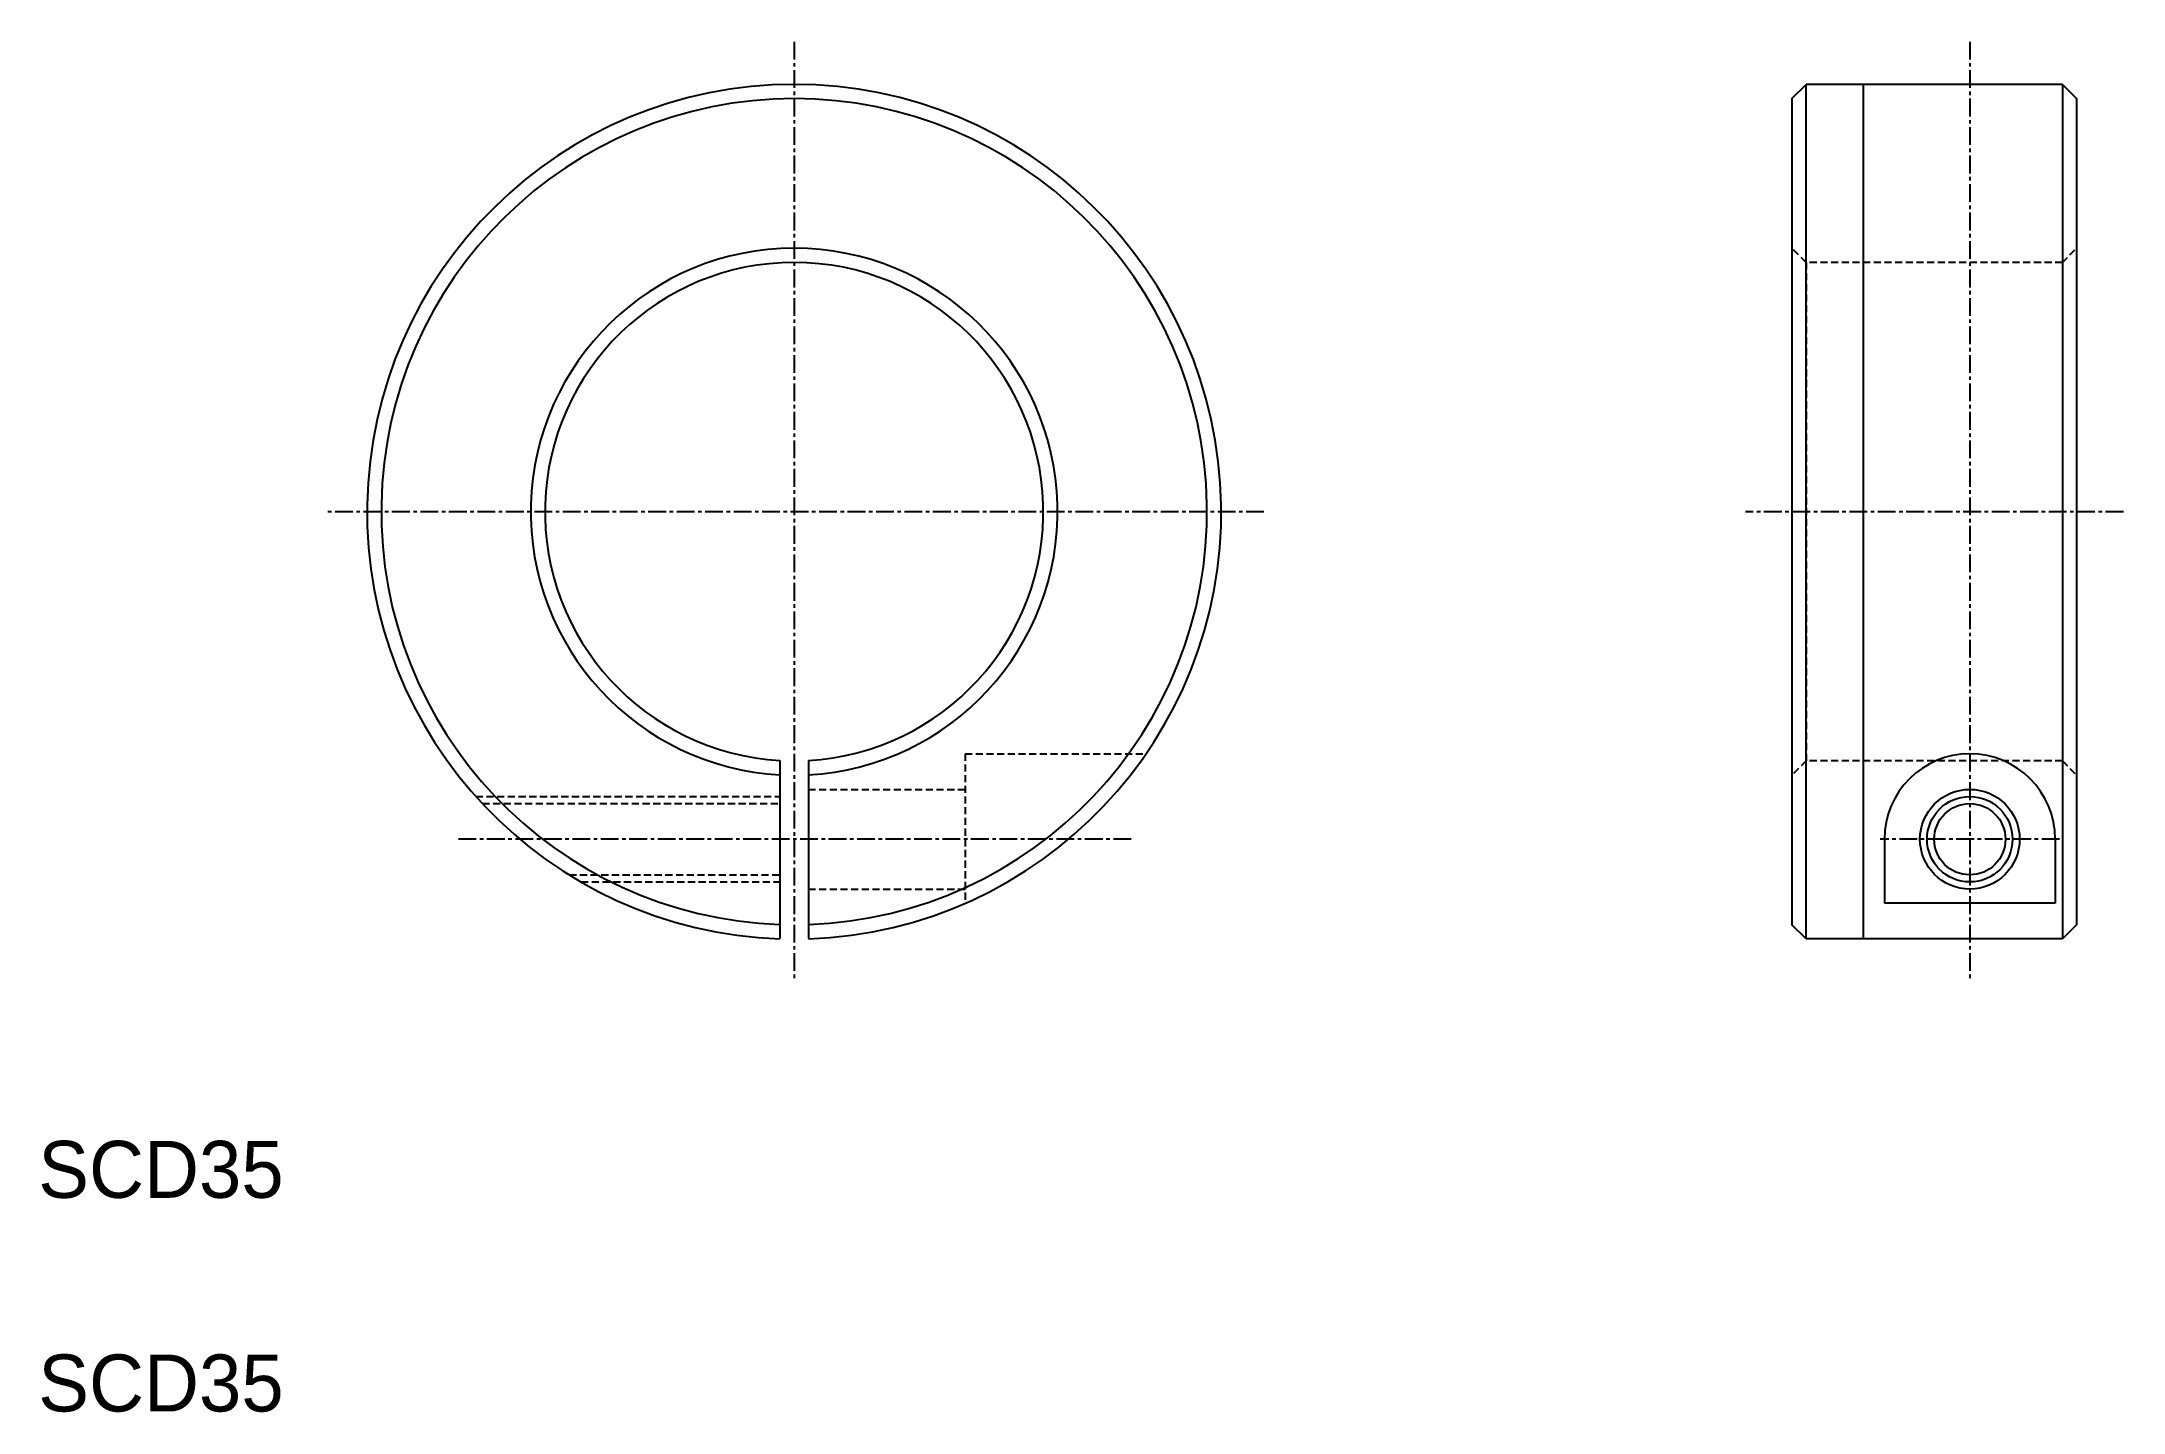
# Model space of a CAD drawing. Extents: x 60 to 206, y 76 to 172.
import ezdxf

# ---------------------------------------------------------------- set-up
doc = ezdxf.new("R2010")
doc.units = 0
doc.linetypes.add('CENTER', pattern=[2, 1.25, -0.25, 0.25, -0.25])
doc.linetypes.add('DASHED', pattern=[0.75, 0.5, -0.25])
doc.layers.get('0').update_dxf_attribs({"linetype": 'CONTINUOUS'})
doc.layers.add('CENTER', color=1, linetype='CENTER')

msp = doc.modelspace()

# ---------------------------------------------------------------- linework, layer by layer
at = {"color": 7, "linetype": 'CONTINUOUS'}
for p, q in [((182.77, 167.75), (183.77, 168.75)), ((187.77, 168.75), (183.77, 168.75)), ((187.77, 168.75), (187.77, 108.75)), ((201.77, 168.75), (187.77, 168.75)), ((201.77, 168.75), (201.77, 108.75)), ((201.77, 168.75), (202.77, 167.75)), ((182.77, 167.75), (182.77, 109.75)), ((202.77, 167.75), (202.77, 109.75)), ((111.69, 121.28), (111.69, 108.77)), ((113.69, 121.28), (113.69, 108.77)), ((189.27, 115.75), (189.27, 111.26)), ((201.27, 115.75), (201.27, 111.26)), ((201.27, 111.26), (189.27, 111.26)), ((183.77, 108.75), (182.77, 109.75)), ((202.77, 109.75), (201.77, 108.75)), ((187.77, 108.75), (183.77, 108.75)), ((201.77, 108.75), (187.77, 108.75))]:
    msp.add_line(p, q, dxfattribs=at)
msp.add_line((183.77, 108.75), (183.77, 168.75))
at = {"color": 3, "linetype": 'DASHED'}
for p, q in [((183.77, 156.25), (182.77, 157.25)), ((201.77, 156.25), (202.77, 157.25)), ((201.77, 156.25), (183.77, 156.25)), ((183.77, 156.25), (183.77, 121.25)), ((201.77, 156.25), (201.77, 121.25)), ((202.77, 153.25), (202.77, 153.25)), ((202.77, 138.75), (202.77, 138.75)), ((124.69, 121.75), (137.41, 121.75)), ((124.69, 121.75), (124.69, 111.26)), ((183.77, 121.25), (182.77, 120.25)), ((201.77, 121.25), (183.77, 121.25)), ((201.77, 121.25), (202.77, 120.25)), ((90.33, 118.75), (111.69, 118.75)), ((113.69, 119.25), (124.69, 119.25)), ((90.79, 118.25), (111.69, 118.25)), ((96.89, 113.25), (111.69, 113.25)), ((97.73, 112.75), (111.69, 112.75)), ((113.69, 112.25), (124.69, 112.25))]:
    msp.add_line(p, q, dxfattribs=at)
at = {"color": 7, "linetype": 'CONTINUOUS'}
for radius in [3.5, 2.5]:
    msp.add_circle((195.27, 115.75), radius, dxfattribs=at)
at = {"color": 3, "linetype": 'CONTINUOUS'}
msp.add_circle((195.27, 115.75), 3, dxfattribs=at)
at = {"color": 7, "linetype": 'CONTINUOUS'}
for centre, radius, start, end in [((112.69, 138.75), 30, 271.9102, 268.0898), ((112.69, 138.75), 29, 271.9761, 268.0239), ((112.69, 138.75), 18.5, 273.0986, 266.9014), ((112.69, 138.75), 17.5, 273.2758, 266.7242), ((195.27, 115.75), 6, 360, 180)]:
    msp.add_arc(centre, radius, start, end, dxfattribs=at)
at = {"layer": 'CENTER', "color": 1, "linetype": 'CENTER'}
for p, q in [((112.69, 171.75), (112.69, 105.75)), ((195.27, 171.75), (195.27, 105.75)), ((145.69, 138.75), (79.69, 138.75)), ((206.06, 138.75), (179.52, 138.75)), ((136.36, 115.75), (89.03, 115.75)), ((201.57, 115.75), (188.97, 115.75))]:
    msp.add_line(p, q, dxfattribs=at)

# ---------------------------------------------------------------- texts
at = {"color": 7, "linetype": 'CONTINUOUS'}
for p in [(59.59, 90.57), (59.59, 75.57)]:
    msp.add_text('SCD35', height=4, dxfattribs=at).set_placement(p)

doc.saveas('drawing.dxf')
